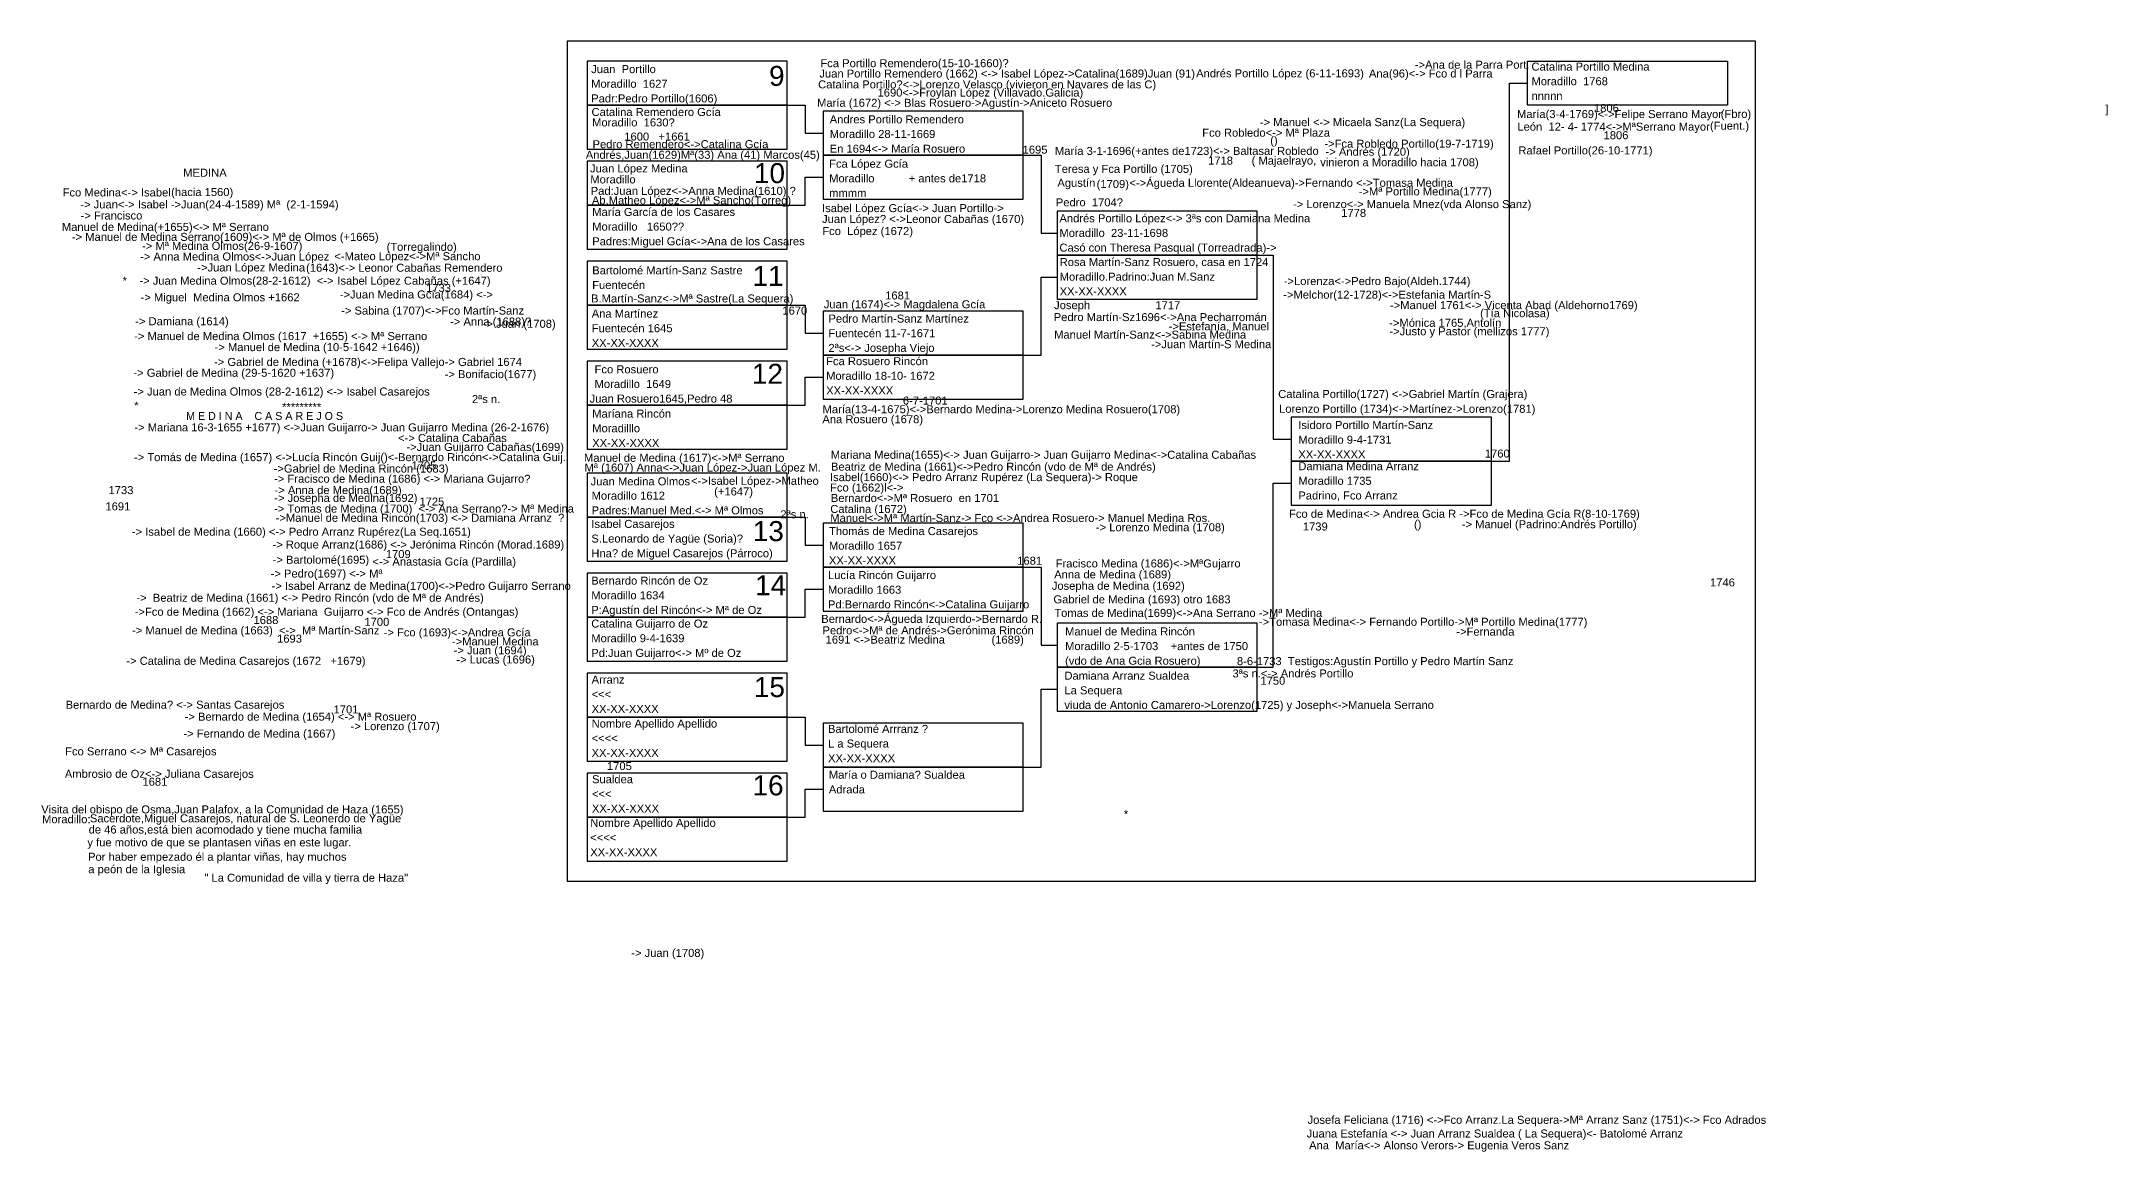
# Model space of a CAD drawing. Header units: millimetres. Extents: x -16844 to 23151, y -8543 to 4892.
# Drawn here: x -132 to 384, y -1058 to -780 of the extents above; entities that cross this region are included whole.
import ezdxf
from ezdxf.enums import TextEntityAlignment as Align

# ---------------------------------------------------------------- set-up
doc = ezdxf.new("R2010")
doc.units = ezdxf.units.MM
doc.layers.add('Guijarro', color=90, linetype='Continuous')
doc.styles.add('Arial', font='arial.ttf', dxfattribs={"height": 0.01})

# ---------------------------------------------------------------- blocks, each defined once
blk = doc.blocks.new('Casilla')
at = {"style": 'Arial'}
for tag, p in [('NOMBRE', (0.88, 8.08)), ('LUGAR_NACIMIENTO', (0.88, 4.42)), ('FECHA', (0.88, 0.75))]:
    blk.add_attdef(tag, p, '', height=2, dxfattribs=at)
blk = doc.blocks.new('Hermanos')
at = {"style": 'Arial'}
blk.add_attdef('NOMBRE', (0, 0), '', height=2, dxfattribs=at)
blk = doc.blocks.new('Hoja inferior')
for points in [[(0, -210), (297, -210), (297, 0), (0, 0)], [(5, -16), (55, -16), (55, -5), (5, -5)], [(240, -5), (290, -5), (290, -16), (240, -16)], [(5, -27), (55, -27), (55, -16), (5, -16)], [(64, -28.5), (114, -28.5), (114, -17.5), (64, -17.5)], [(5, -41), (55, -41), (55, -30), (5, -30)], [(64, -39.5), (114, -39.5), (114, -28.5), (64, -28.5)], [(5, -52), (55, -52), (55, -41), (5, -41)], [(122.5, -53.5), (172.5, -53.5), (172.5, -42.5), (122.5, -42.5)], [(5, -66), (55, -66), (55, -55), (5, -55)], [(122.5, -64.5), (172.5, -64.5), (172.5, -53.5), (122.5, -53.5)], [(5, -77), (55, -77), (55, -66), (5, -66)], [(64, -78.5), (114, -78.5), (114, -67.5), (64, -67.5)], [(5, -91), (55, -91), (55, -80), (5, -80)], [(64, -89.5), (114, -89.5), (114, -78.5), (64, -78.5)], [(5, -102), (55, -102), (55, -91), (5, -91)], [(181, -105), (231, -105), (231, -94), (181, -94)], [(5, -119), (55, -119), (55, -108), (5, -108)], [(181, -116), (231, -116), (231, -105), (181, -105)], [(5, -130), (55, -130), (55, -119), (5, -119)], [(64, -131.5), (114, -131.5), (114, -120.5), (64, -120.5)], [(5, -144), (55, -144), (55, -133), (5, -133)], [(64, -142.5), (114, -142.5), (114, -131.5), (64, -131.5)], [(5, -155), (55, -155), (55, -144), (5, -144)], [(122.5, -156.5), (172.5, -156.5), (172.5, -145.5), (122.5, -145.5)], [(5, -169), (55, -169), (55, -158), (5, -158)], [(122.5, -167.5), (172.5, -167.5), (172.5, -156.5), (122.5, -156.5)], [(5, -180), (55, -180), (55, -169), (5, -169)], [(64, -181.5), (114, -181.5), (114, -170.5), (64, -170.5)], [(5, -194), (55, -194), (55, -183), (5, -183)], [(64, -192.5), (114, -192.5), (114, -181.5), (64, -181.5)], [(5, -205), (55, -205), (55, -194), (5, -194)]]:
    blk.add_lwpolyline(points, close=True)
for points in [[(231, -105), (235.5, -105), (235.5, -10.5), (240, -10.5)], [(55, -16), (59.5, -16), (59.5, -23), (64, -23)], [(114, -28.5), (118.5, -28.5), (118.5, -48), (122.5, -48)], [(55, -41), (59.5, -41), (59.5, -34), (64, -34)], [(172.5, -53.5), (176.5, -53.5), (176.5, -99.5), (181, -99.5)], [(114, -78.5), (118.5, -78.5), (118.5, -59), (122.5, -59)], [(55, -66), (59.5, -66), (59.5, -73), (64, -73)], [(55, -91), (59.5, -91), (59.5, -84), (64, -84)], [(172.5, -156.5), (176.5, -156.5), (176.5, -110.5), (181, -110.5)], [(55, -119), (59.5, -119), (59.5, -126), (64, -126)], [(114, -131.5), (118.5, -131.5), (118.5, -151), (122.5, -151)], [(55, -144), (59.5, -144), (59.5, -137), (64, -137)], [(114, -181.5), (118.5, -181.5), (118.5, -162), (122.5, -162)], [(55, -169), (59.5, -169), (59.5, -176), (64, -176)], [(55, -194), (59.5, -194), (59.5, -187), (64, -187)]]:
    blk.add_lwpolyline(points)

msp = doc.modelspace()

# ---------------------------------------------------------------- block references
for name, p, values in [('Hermanos', (61.85, -786.57), {'NOMBRE': ' Fca Portillo Remendero(15-10-1660)?'}), ('Casilla', (4.46, -796.13), {'NOMBRE': 'Juan  Portillo', 'LUGAR_NACIMIENTO': 'Moradillo  1627', 'FECHA': 'Padr:Pedro Portillo(1606)'}), ('Hermanos', (62.06, -791.87), {'NOMBRE': 'Catalina Portillo?<->Lorenzo Velasco (vivieron en Navares de las C)'}), ('Casilla', (239.45, -795.5), {'NOMBRE': 'Catalina Portillo Medina', 'LUGAR_NACIMIENTO': 'Moradillo  1768', 'FECHA': 'nnnnn'}), ('Hermanos', (76.91, -793.92), {'NOMBRE': '1690<->Froylan López (Villavado.Galicia)'}), ('Hermanos', (5.57, -801.38), {'NOMBRE': 'Moradillo  1630?'}), ('Hermanos', (172.45, -801.31), {'NOMBRE': '-> Manuel <-> Micaela Sanz(La Sequera)'}), ('Hermanos', (236.72, -799.29), {'NOMBRE': 'María(3-4-1769)<->Felipe Serrano Mayor'}), ('Hermanos', (236.81, -802.44), {'NOMBRE': 'León  12- 4- 1774<->MªSerrano Mayor'}), ('Hermanos', (255.95, -797.8), {'NOMBRE': '1806'}), ('Hermanos', (284.94, -802.2), {'NOMBRE': '(Fuent.)'}), ('Hermanos', (287.63, -799.25), {'NOMBRE': '(Fbro)'}), ('Hermanos', (5.68, -806.82), {'NOMBRE': 'Pedro Remendero<->Catalina Gcía'}), ('Hermanos', (12.84, -804.91), {'NOMBRE': ' 1600   +1661'}), ('Hermanos', (158.05, -803.95), {'NOMBRE': 'Fco Robledo<-> Mª Plaza'}), ('Hermanos', (156.41, -805.86), {'NOMBRE': '                        ()'}), ('Hermanos', (188.57, -806.69), {'NOMBRE': '->Fca Robledo Portillo(19-7-1719)'}), ('Hermanos', (258.35, -804.58), {'NOMBRE': '1806'}), ('Hermanos', (3.99, -809.47), {'NOMBRE': 'Andrés,Juan(1629)Mª(33) Ana (41) Marcos(45)'}), ('Casilla', (63.93, -819.78), {'NOMBRE': 'Fca López Gcía ', 'LUGAR_NACIMIENTO': 'Moradillo           + antes de1718', 'FECHA': 'mmmm'}), ('Hermanos', (112.39, -808.19), {'NOMBRE': ' 1695'}), ('Hermanos', (121.23, -808.51), {'NOMBRE': 'María 3-1-1696(+antes de1723)<-> Baltasar Robledo '}), ('Hermanos', (159.52, -810.92), {'NOMBRE': '1718      ( Majaelrayo,              '}), ('Hermanos', (186.76, -811.34), {'NOMBRE': ' vinieron a Moradillo hacia 1708)'}), ('Hermanos', (188.87, -808.7), {'NOMBRE': '-> Andrés (1720)'}), ('Hermanos', (237.05, -808.37), {'NOMBRE': 'Rafael Portillo(26-10-1771)'}), ('Hermanos', (121.23, -813), {'NOMBRE': 'Teresa y Fca Portillo (1705)'}), ('Hermanos', (121.85, -816.48), {'NOMBRE': 'Agustín           <->Águeda Llorente(Aldeanueva)->Fernando <->Tomasa Medina'}), ('Hermanos', (131.66, -816.78), {'NOMBRE': '(1709)'}), ('Hermanos', (-122.33, -821.88), {'NOMBRE': '-> Juan<-> Isabel ->Juan(24-4-1589) Mª  (2-1-1594)'}), ('Hermanos', (-99.64, -818.79), {'NOMBRE': '(hacia 1560)'}), ('Hermanos', (5.52, -820.85), {'NOMBRE': 'Ab.Matheo López<->Mª Sancho(Torreg)'}), ('Hermanos', (111.37, -821.36), {'NOMBRE': '             Pedro  1704?'}), ('Hermanos', (180.74, -821.81), {'NOMBRE': '-> Lorenzo<-> Manuela Mnez(vda Alonso Sanz)'}), ('Hermanos', (197.16, -818.63), {'NOMBRE': '->Mª Portillo Medina(1777)'}), ('Hermanos', (-122.27, -824.66), {'NOMBRE': '-> Francisco'}), ('Casilla', (4.72, -831.85), {'NOMBRE': 'María García de los Casares', 'LUGAR_NACIMIENTO': 'Moradillo   1650??', 'FECHA': 'Padres:Miguel Gcía<->Ana de los Casares'}), ('Hermanos', (192.79, -824.01), {'NOMBRE': '1778'}), ('Hermanos', (-106.91, -832.25), {'NOMBRE': '-> Mª Medina Olmos(26-9-1607)'}), ('Hermanos', (63.09, -828.54), {'NOMBRE': 'Fco  López (1672)'}), ('Casilla', (121.54, -844.37), {'NOMBRE': 'Rosa Martín-Sanz Rosuero, casa en 1724', 'LUGAR_NACIMIENTO': 'Moradillo.Padrino:Juan M.Sanz', 'FECHA': 'XX-XX-XXXX'}), ('Hermanos', (178.42, -841.05), {'NOMBRE': '->Lorenza<->Pedro Bajo(Aldeh.1744)'}), ('Hermanos', (5.31, -845.4), {'NOMBRE': 'B.Martín-Sanz<->Mª Sastre(La Sequera)'}), ('Hermanos', (53.12, -848.44), {'NOMBRE': '1670'}), ('Hermanos', (63.47, -846.86), {'NOMBRE': 'Juan (1674)<-> Magdalena Gcía '}), ('Hermanos', (78.82, -844.65), {'NOMBRE': '1681'}), ('Hermanos', (121.03, -847.08), {'NOMBRE': 'Joseph                     1717'}), ('Hermanos', (204.97, -847.07), {'NOMBRE': '->Manuel 1761<-> Vicenta Abad (Aldehorno1769)'}), ('Casilla', (4.6, -857.26), {'NOMBRE': 'Ana Martínez', 'LUGAR_NACIMIENTO': 'Fuentecén 1645', 'FECHA': 'XX-XX-XXXX'}), ('Casilla', (63.76, -858.51), {'NOMBRE': 'Pedro Martín-Sanz Martínez', 'LUGAR_NACIMIENTO': 'Fuentecén 11-7-1671', 'FECHA': '2ªs<-> Josepha Viejo'}), ('Hermanos', (120.94, -850.06), {'NOMBRE': 'Pedro Martín-Sz1696<->Ana Pecharromán'}), ('Hermanos', (124.82, -852.36), {'NOMBRE': '                                ->Estefanía, Manuel'}), ('Hermanos', (204.77, -851.49), {'NOMBRE': '->Mónica 1765,Antolín'}), ('Hermanos', (204.83, -853.61), {'NOMBRE': '->Justo y Pastor (mellizos 1777)'}), ('Hermanos', (227.49, -849.08), {'NOMBRE': '(Tía Nicolasa)'}), ('Hermanos', (-88.78, -857.57), {'NOMBRE': '-> Manuel de Medina (10-5-1642 +1646))'}), ('Hermanos', (121.04, -854.44), {'NOMBRE': 'Manuel Martín-Sanz<->Sabina Medina'}), ('Hermanos', (145.26, -856.83), {'NOMBRE': '->Juan Martín-S Medina'}), ('Hermanos', (-88.9, -861.27), {'NOMBRE': '-> Gabriel de Medina (+1678)<->Felipa Vallejo-> Gabriel 1674'}), ('Hermanos', (-31.29, -864.33), {'NOMBRE': '-> Bonifacio(1677)'}), ('Casilla', (63.18, -869.16), {'NOMBRE': 'Fca Rosuero Rincón', 'LUGAR_NACIMIENTO': 'Moradillo 18-10- 1672', 'FECHA': 'XX-XX-XXXX'}), ('Hermanos', (177.03, -869.29), {'NOMBRE': 'Catalina Portillo(1727) <->Gabriel Martín (Grajera)'}), ('Hermanos', (-24.46, -870.55), {'NOMBRE': '2ªs n.'}), ('Casilla', (4.72, -882.28), {'NOMBRE': 'Maríana Rincón', 'LUGAR_NACIMIENTO': 'Moradilllo', 'FECHA': 'XX-XX-XXXX'}), ('Hermanos', (63.17, -873.1), {'NOMBRE': 'María(13-4-1675)<->Bernardo Medina->Lorenzo Medina Rosuero(1708)'}), ('Hermanos', (83.23, -870.93), {'NOMBRE': '6-7-1701'}), ('Hermanos', (177.25, -872.99), {'NOMBRE': 'Lorenzo Portillo (1734)<->Martínez->Lorenzo(1781)'}), ('Hermanos', (63.12, -875.59), {'NOMBRE': 'Ana Rosuero (1678)'}), ('Casilla', (181.19, -885.13), {'NOMBRE': 'Isidoro Portillo Martín-Sanz', 'LUGAR_NACIMIENTO': 'Moradillo 9-4-1731', 'FECHA': 'XX-XX-XXXX'}), ('Hermanos', (-42.93, -880.29), {'NOMBRE': '<-> Catalina Cabañas'}), ('Hermanos', (-46.27, -882.53), {'NOMBRE': '       ->Juan Guijarro Cabañas(1699)'}), ('Hermanos', (51.24, -884.49), {'NOMBRE': '                  Mariana Medina(1655)<-> Juan Guijarro-> Juan Guijarro Medina<->Catalina Cabañas'}), ('Hermanos', (228.67, -884.18), {'NOMBRE': '1760'}), ('Hermanos', (-74.01, -887.93), {'NOMBRE': '->Gabriel de Medina Rincón (1683)'}), ('Hermanos', (-39.57, -887.16), {'NOMBRE': '1705'}), ('Hermanos', (65.27, -887.46), {'NOMBRE': 'Beatriz de Medina (1661)<->Pedro Rincón (vdo de Mª de Andrés)'}), ('Casilla', (181.19, -895.42), {'NOMBRE': 'Damiana Medina Arranz', 'LUGAR_NACIMIENTO': 'Moradillo 1735', 'FECHA': 'Padrino, Fco Arranz'}), ('Hermanos', (-115.28, -893.32), {'NOMBRE': '1733'}), ('Hermanos', (-73.87, -895.28), {'NOMBRE': '-> Josepha de Medina(1692)'}), ('Hermanos', (-73.79, -893.31), {'NOMBRE': '-> Anna de Medina(1689)'}), ('Hermanos', (30.3, -891), {'NOMBRE': '<->Isabel López->Matheo'}), ('Hermanos', (30.64, -893.66), {'NOMBRE': '       (+1647)'}), ('Hermanos', (65.05, -892.68), {'NOMBRE': 'Fco (1662)l<-> '}), ('Hermanos', (65.24, -895.3), {'NOMBRE': 'Bernardo<->Mª Rosuero  en 1701'}), ('Hermanos', (-116.06, -897.39), {'NOMBRE': '1691'}), ('Hermanos', (-73.9, -897.95), {'NOMBRE': '-> Tomas de Medina (1700)  <-> Ana Serrano?-> Mª Medina'}), ('Hermanos', (-39.91, -896.19), {'NOMBRE': '   1725'}), ('Hermanos', (52.62, -899.37), {'NOMBRE': '2ªs n.'}), ('Hermanos', (64.32, -898.04), {'NOMBRE': ' Catalina (1672)'}), ('Hermanos', (65.09, -900.3), {'NOMBRE': 'Manuel<->Mª Martín-Sanz-> Fco <->Andrea Rosuero-> Manuel Medina Ros.'}), ('Hermanos', (179.75, -899.24), {'NOMBRE': 'Fco de Medina<-> Andrea Gcia R ->Fco de Medina Gcía R(8-10-1769)'}), ('Hermanos', (131.47, -902.61), {'NOMBRE': '-> Lorenzo Medina (1708)'}), ('Hermanos', (147.5, -902.42), {'NOMBRE': '                                              1739'}), ('Hermanos', (210.97, -901.85), {'NOMBRE': '()             -> Manuel (Padrino:Andrés Portillo)'}), ('Hermanos', (-74.31, -906.93), {'NOMBRE': '-> Roque Arranz(1686) <-> Jerónima Rincón (Morad.1689)'}), ('Hermanos', (-74.28, -910.73), {'NOMBRE': '-> Bartolomé(1695)      '}), ('Hermanos', (-45.98, -909.32), {'NOMBRE': '1709'}), ('Hermanos', (-74.77, -914.19), {'NOMBRE': '-> Pedro(1697) <-> Mª'}), ('Hermanos', (-49.31, -911.19), {'NOMBRE': '<-> Anastasia Gcía (Pardilla)'}), ('Casilla', (4.48, -924.04), {'NOMBRE': 'Bernardo Rincón de Oz', 'LUGAR_NACIMIENTO': 'Moradillo 1634', 'FECHA': 'P:Agustín del Rincón<-> Mª de Oz'}), ('Casilla', (63.63, -922.65), {'NOMBRE': 'Lucía Rincón Guijarro', 'LUGAR_NACIMIENTO': 'Moradillo 1663', 'FECHA': 'Pd:Bernardo Rincón<->Catalina Guijarro'}), ('Hermanos', (111.82, -910.98), {'NOMBRE': '1681'}), ('Hermanos', (119.5, -914.4), {'NOMBRE': '  Anna de Medina (1689)'}), ('Hermanos', (-75.3, -917.27), {'NOMBRE': ' -> Isabel Arranz de Medina(1700)<->Pedro Guijarro Serrano'}), ('Hermanos', (118.9, -917.25), {'NOMBRE': '  Josepha de Medina (1692)'}), ('Hermanos', (119.31, -920.64), {'NOMBRE': '  Gabriel de Medina (1693) otro 1683'}), ('Hermanos', (270.2, -916.41), {'NOMBRE': '                   1746'}), ('Hermanos', (-79.04, -925.81), {'NOMBRE': '1688'}), ('Hermanos', (-51.33, -926.26), {'NOMBRE': '1700'}), ('Hermanos', (62.83, -925.52), {'NOMBRE': 'Bernardo<->Águeda Izquierdo->Bernardo R.'}), ('Hermanos', (119.53, -924.03), {'NOMBRE': '  Tomas de Medina(1699)<->Ana Serrano ->Mª Medina'}), ('Hermanos', (172.22, -926.25), {'NOMBRE': '->Tomasa Medina<-> Fernando Portillo->Mª Portillo Medina(1777)'}), ('Hermanos', (-73.16, -930.46), {'NOMBRE': '1693'}), ('Hermanos', (-50.41, -928.9), {'NOMBRE': '     -> Fco (1693)<->Andrea Gcía'}), ('Hermanos', (-29.46, -931.16), {'NOMBRE': '->Manuel Medina'}), ('Casilla', (4.48, -934.78), {'NOMBRE': 'Catalina Guijarro de Oz', 'LUGAR_NACIMIENTO': 'Moradillo 9-4-1639', 'FECHA': 'Pd:Juan Guijarro<-> Mº de Oz'}), ('Hermanos', (63.15, -928.38), {'NOMBRE': 'Pedro<->Mª de Andrés->Gerónima Rincón                '}), ('Hermanos', (63.93, -930.71), {'NOMBRE': '1691 <->Beatriz Medina               (1689)'}), ('Hermanos', (221.55, -928.7), {'NOMBRE': '->Fernanda'}), ('Hermanos', (-29.04, -933.38), {'NOMBRE': '-> Juan (1694)             '}), ('Hermanos', (-28.37, -935.68), {'NOMBRE': '-> Lucas (1696) '}), ('Hermanos', (151.97, -936.09), {'NOMBRE': '                   8-6-1733  Testigos:Agustín Portillo y Pedro Martín Sanz'}), ('Casilla', (4.57, -948.78), {'NOMBRE': 'Arranz', 'LUGAR_NACIMIENTO': '<<<', 'FECHA': 'XX-XX-XXXX'}), ('Hermanos', (165.61, -939.16), {'NOMBRE': '3ªs n.<-> Andrés Portillo '}), ('Hermanos', (157.84, -940.99), {'NOMBRE': '                   1750'}), ('Hermanos', (-59.03, -948.16), {'NOMBRE': '1701'}), ('Casilla', (4.57, -959.78), {'NOMBRE': 'Nombre Apellido Apellido', 'LUGAR_NACIMIENTO': '<<<<', 'FECHA': 'XX-XX-XXXX'}), ('Hermanos', (-54.79, -952.35), {'NOMBRE': '-> Lorenzo (1707) '}), ('Hermanos', (-106.81, -966.24), {'NOMBRE': '1681'}), ('Casilla', (4.66, -973.7), {'NOMBRE': 'Sualdea', 'LUGAR_NACIMIENTO': '<<<', 'FECHA': 'XX-XX-XXXX'}), ('Casilla', (4.23, -984.61), {'NOMBRE': 'Nombre Apellido Apellido', 'LUGAR_NACIMIENTO': '<<<<', 'FECHA': 'XX-XX-XXXX'}), ('Hermanos', (184.16, -1054.21), {'NOMBRE': 'Juana Estefanía <-> Juan Arranz Sualdea ( La Sequera)<- Batolomé Arranz'}), ('Hermanos', (184.38, -1050.79), {'NOMBRE': 'Josefa Feliciana (1716) <->Fco Arranz.La Sequera->Mª Arranz Sanz (1751)<-> Fco Adrados'}), ('Hermanos', (183.98, -1057.16), {'NOMBRE': ' Ana  María<-> Alonso Verors-> Eugenia Veros Sanz'})]:
    msp.add_blockref(name, p).add_auto_attribs(values)
ref = msp.add_blockref('Hermanos', (211.17, -786.94))
ref.add_attrib('NOMBRE', '->Ana de la Parra Port.', (211.17, -786.94), dxfattribs={"color": 2, "height": 2, "style": 'Arial'})
ref = msp.add_blockref('Hermanos', (62.37, -789.15))
ref.add_attrib('NOMBRE', 'Juan Portillo Remendero (1662) <-> Isabel López->Catalina(1689)Juan (91)                                                        Ana(96)<-> Fco d l Parra', (62.37, -789.15), dxfattribs={"color": 50, "height": 2, "style": 'Arial'})
ref = msp.add_blockref('Hermanos', (155.75, -789.11))
ref.add_attrib('NOMBRE', ' Andrés Portillo López (6-11-1693)', (155.75, -789.11), dxfattribs={"color": 4, "height": 2, "style": 'Arial'})
ref = msp.add_blockref('Hermanos', (61.8, -796.47))
ref.add_attrib('NOMBRE', 'María (1672) <-> Blas Rosuero->Agustín->Aniceto Rosuero', (61.8, -796.47), dxfattribs={"color": 6, "height": 2, "style": 'Arial'})
ref = msp.add_blockref('Casilla', (4.55, -806.85))
ref.add_attrib('NOMBRE', 'Catalina Remendero Gcía', (5.43, -798.77), dxfattribs={"height": 2, "style": 'Arial'})
ref = msp.add_blockref('Casilla', (64.07, -808.7))
ref.add_attrib('NOMBRE', 'Andres Portillo Remendero', (64.95, -800.61), dxfattribs={"color": 3, "height": 2, "style": 'Arial'})
ref.add_attrib('LUGAR_NACIMIENTO', 'Moradillo 28-11-1669', (64.95, -804.28), dxfattribs={"color": 3, "height": 2, "style": 'Arial'})
ref.add_attrib('FECHA', 'En 1694<-> María Rosuero', (64.95, -807.95), dxfattribs={"height": 2, "style": 'Arial'})
ref = msp.add_blockref('Hermanos', (380.65, -798.01))
ref.add_attrib('NOMBRE', '    ]', (380.65, -798.01), dxfattribs={"color": 0, "height": 2, "style": 'Arial'})
ref = msp.add_blockref('Casilla', (4.18, -820.97))
ref.add_attrib('NOMBRE', 'Juan López Medina', (5.06, -812.88), dxfattribs={"height": 2, "style": 'Arial'})
ref = msp.add_blockref('Hermanos', (-97.39, -813.96))
ref.add_attrib('NOMBRE', ' MEDINA', (-97.39, -813.96), dxfattribs={"color": 140, "height": 2, "style": 'Arial'})
ref = msp.add_blockref('Casilla', (4.24, -820.05))
ref.add_attrib('LUGAR_NACIMIENTO', 'Moradillo', (5.12, -815.64), dxfattribs={"height": 2, "style": 'Arial'})
ref = msp.add_blockref('Hermanos', (-126.75, -818.89))
ref.add_attrib('NOMBRE', 'Fco Medina<-> Isabel', (-126.75, -818.89), dxfattribs={"color": 0, "height": 2, "style": 'Arial'})
ref = msp.add_blockref('Casilla', (4.35, -819.25))
ref.add_attrib('FECHA', 'Pad:Juan López<->Anna Medina(1610) ?', (5.23, -818.5), dxfattribs={"height": 2, "style": 'Arial'})
ref = msp.add_blockref('Hermanos', (63.03, -822.81))
ref.add_attrib('NOMBRE', 'Isabel López Gcía<-> Juan Portillo-> ', (63.03, -822.81), dxfattribs={"color": 2, "height": 2, "style": 'Arial'})
ref = msp.add_blockref('Hermanos', (-127.72, -827.51))
ref.add_attrib('NOMBRE', ' Manuel de Medina(+1655)<-> Mª Serrano', (-127.72, -827.51), dxfattribs={"color": 3, "height": 2, "style": 'Arial'})
ref = msp.add_blockref('Hermanos', (63.05, -825.52))
ref.add_attrib('NOMBRE', 'Juan López? <->Leonor Cabañas (1670)', (63.05, -825.52), dxfattribs={"color": 0, "height": 2, "style": 'Arial'})
ref = msp.add_blockref('Casilla', (121.48, -833.43))
ref.add_attrib('NOMBRE', 'Andrés Portillo López<-> 3ªs con Damiana Medina', (122.36, -825.35), dxfattribs={"color": 4, "height": 2, "style": 'Arial'})
ref.add_attrib('LUGAR_NACIMIENTO', 'Moradillo  23-11-1698', (122.36, -829.01), dxfattribs={"height": 2, "style": 'Arial'})
ref.add_attrib('FECHA', 'Casó con Theresa Pasqual (Torreadrada)->', (122.36, -832.68), dxfattribs={"color": 1, "height": 2, "style": 'Arial'})
ref = msp.add_blockref('Hermanos', (-124.44, -830))
ref.add_attrib('NOMBRE', '-> Manuel de Medina Serrano(1609)<-> Mª de Olmos (+1665)', (-124.44, -830), dxfattribs={"color": 3, "height": 2, "style": 'Arial'})
ref = msp.add_blockref('Hermanos', (-47.34, -832.49))
ref.add_attrib('NOMBRE', '  (Torregalindo)', (-47.34, -832.49), dxfattribs={"color": 130, "height": 2, "style": 'Arial'})
ref = msp.add_blockref('Hermanos', (-107.39, -834.91))
ref.add_attrib('NOMBRE', '-> Anna Medina Olmos<->Juan López     ', (-107.39, -834.91), dxfattribs={"color": 7, "height": 2, "style": 'Arial'})
ref = msp.add_blockref('Hermanos', (-93.11, -837.65))
ref.add_attrib('NOMBRE', '->Juan López Medina', (-93.11, -837.65), dxfattribs={"color": 130, "height": 2, "style": 'Arial'})
ref = msp.add_blockref('Hermanos', (-65.9, -837.72))
ref.add_attrib('NOMBRE', '(1643)<-> Leonor Cabañas Remendero', (-65.9, -837.72), dxfattribs={"color": 130, "height": 2, "style": 'Arial'})
ref = msp.add_blockref('Hermanos', (-59.61, -834.83))
ref.add_attrib('NOMBRE', ' <-Mateo López<->Mª Sancho ', (-59.61, -834.83), dxfattribs={"color": 130, "height": 2, "style": 'Arial'})
ref = msp.add_blockref('Casilla', (4.72, -846.45))
ref.add_attrib('NOMBRE', 'Bartolomé Martín-Sanz Sastre', (5.6, -838.37), dxfattribs={"height": 2, "style": 'Arial'})
ref.add_attrib('LUGAR_NACIMIENTO', 'Fuentecén', (5.6, -842.03), dxfattribs={"height": 2, "style": 'Arial'})
ref = msp.add_blockref('Hermanos', (-137.37, -840.95))
ref.add_attrib('NOMBRE', '                                 *    -> Juan Medina Olmos(28-2-1612)  <->   ', (-137.37, -840.95), dxfattribs={"color": 2, "height": 2, "style": 'Arial'})
ref = msp.add_blockref('Hermanos', (-87.58, -840.96))
ref.add_attrib('NOMBRE', '                                      Isabel López Cabañas (+1647)', (-87.58, -840.96), dxfattribs={"color": 130, "height": 2, "style": 'Arial'})
ref = msp.add_blockref('Hermanos', (-35.92, -842.78))
ref.add_attrib('NOMBRE', '1733', (-35.92, -842.78), dxfattribs={"color": 2, "height": 2, "style": 'Arial'})
ref = msp.add_blockref('Hermanos', (-107.27, -845.11))
ref.add_attrib('NOMBRE', '-> Miguel  Medina Olmos +1662', (-107.27, -845.11), dxfattribs={"color": 31, "height": 2, "style": 'Arial'})
ref = msp.add_blockref('Hermanos', (-57.48, -844.4))
ref.add_attrib('NOMBRE', '->Juan Medina Gcía(1684) <->', (-57.48, -844.4), dxfattribs={"color": 2, "height": 2, "style": 'Arial'})
ref = msp.add_blockref('Hermanos', (-88.97, -848.43))
ref.add_attrib('NOMBRE', '                                         -> Sabina (1707)<->Fco Martín-Sanz', (-88.97, -848.43), dxfattribs={"color": 61, "height": 2, "style": 'Arial'})
ref = msp.add_blockref('Hermanos', (173.64, -844.45))
ref.add_attrib('NOMBRE', '      ->Melchor(12-1728)<->Estefania Martín-S', (173.64, -844.45), dxfattribs={"color": 1, "height": 2, "style": 'Arial'})
ref = msp.add_blockref('Hermanos', (-108.62, -851.1))
ref.add_attrib('NOMBRE', '-> Damiana (1614)', (-108.62, -851.1), dxfattribs={"color": 31, "height": 2, "style": 'Arial'})
ref = msp.add_blockref('Hermanos', (-73.38, -851.17))
ref.add_attrib('NOMBRE', '                                                        -> Anna (1688)?', (-73.38, -851.17), dxfattribs={"color": 2, "height": 2, "style": 'Arial'})
ref = msp.add_blockref('Hermanos', (-21.78, -851.73))
ref.add_attrib('NOMBRE', '-> Juan (1708)', (-21.78, -851.73), dxfattribs={"color": 61, "height": 2, "style": 'Arial'})
ref = msp.add_blockref('Hermanos', (-108.88, -854.81))
ref.add_attrib('NOMBRE', '-> Manuel de Medina Olmos (1617  +1655) <-> Mª Serrano', (-108.88, -854.81), dxfattribs={"color": 31, "height": 2, "style": 'Arial'})
ref = msp.add_blockref('Hermanos', (-109.05, -863.98))
ref.add_attrib('NOMBRE', '-> Gabriel de Medina (29-5-1620 +1637)', (-109.05, -863.98), dxfattribs={"color": 31, "height": 2, "style": 'Arial'})
ref = msp.add_blockref('Casilla', (5.31, -871.2))
ref.add_attrib('NOMBRE', 'Fco Rosuero', (6.19, -863.12), dxfattribs={"height": 2, "style": 'Arial'})
ref.add_attrib('LUGAR_NACIMIENTO', 'Moradillo  1649', (6.19, -866.78), dxfattribs={"height": 2, "style": 'Arial'})
ref = msp.add_blockref('Hermanos', (-109, -868.67))
ref.add_attrib('NOMBRE', '-> Juan de Medina Olmos (28-2-1612) <-> Isabel Casarejos', (-109, -868.67), dxfattribs={"color": 3, "height": 2, "style": 'Arial'})
ref = msp.add_blockref('Hermanos', (-137.59, -872.18))
ref.add_attrib('NOMBRE', '                                     *    ', (-137.59, -872.18), dxfattribs={"color": 3, "height": 2, "style": 'Arial'})
ref = msp.add_blockref('Hermanos', (-71.9, -872.51))
ref.add_attrib('NOMBRE', '*********', (-71.9, -872.51), dxfattribs={"color": 3, "height": 2, "style": 'Arial'})
ref = msp.add_blockref('Hermanos', (4.93, -870.44))
ref.add_attrib('NOMBRE', 'Juan Rosuero1645,Pedro 48', (4.93, -870.44), dxfattribs={"color": 1, "height": 2, "style": 'Arial'})
ref = msp.add_blockref('Hermanos', (-108.82, -877.63))
ref.add_attrib('NOMBRE', '-> Mariana 16-3-1655 +1677) <->Juan Guijarro-> Juan Guijarro Medina (26-2-1676)', (-108.82, -877.63), dxfattribs={"color": 140, "height": 2, "style": 'Arial'})
ref = msp.add_blockref('Hermanos', (-95.9, -874.78))
ref.add_attrib('NOMBRE', 'M E D I N A    C A S A R E J O S', (-95.9, -874.78), dxfattribs={"color": 4, "height": 2})
ref = msp.add_blockref('Hermanos', (-108.92, -885.08))
ref.add_attrib('NOMBRE', '-> Tomás de Medina (1657) <->Lucía Rincón Guij()<-Bernardo Rincón<->Catalina Guij.', (-108.92, -885.08), dxfattribs={"color": 3, "height": 2, "style": 'Arial'})
ref = msp.add_blockref('Hermanos', (-0.34, -885.25))
ref.add_attrib('NOMBRE', '     Manuel de Medina (1617)<->Mª Serrano', (-0.34, -885.25), dxfattribs={"color": 62, "height": 2, "style": 'Arial'})
ref = msp.add_blockref('Hermanos', (2.91, -887.67))
ref.add_attrib('NOMBRE', ' Mª (1607) Anna<->Juan López->Juan López M.', (2.91, -887.67), dxfattribs={"color": 62, "height": 2, "style": 'Arial'})
ref = msp.add_blockref('Hermanos', (65.01, -890.08))
ref.add_attrib('NOMBRE', 'Isabel(1660)<-> Pedro Arranz Rupérez (La Sequera)-> Roque', (65.01, -890.08), dxfattribs={"color": 40, "height": 2, "style": 'Arial'})
ref = msp.add_blockref('Hermanos', (-73.9, -890.47))
ref.add_attrib('NOMBRE', '-> Fracisco de Medina (1686) <-> Mariana Gujarro?', (-73.9, -890.47), dxfattribs={"color": 1, "height": 2, "style": 'Arial'})
ref = msp.add_blockref('Hermanos', (5.2, -891.13))
ref.add_attrib('NOMBRE', 'Juan Medina Olmos', (5.2, -891.13), dxfattribs={"color": 3, "height": 2, "style": 'Arial'})
ref = msp.add_blockref('Casilla', (4.57, -899.13))
ref.add_attrib('LUGAR_NACIMIENTO', 'Moradillo 1612', (5.45, -894.71), dxfattribs={"height": 2, "style": 'Arial'})
ref.add_attrib('FECHA', 'Padres:Manuel Med.<-> Mª Olmos', (5.45, -898.38), dxfattribs={"height": 2, "style": 'Arial'})
ref = msp.add_blockref('Hermanos', (-74.29, -900.25))
ref.add_attrib('NOMBRE', ' ->Manuel de Medina Rincón(1703) <-> Damiana Arranz  ?', (-74.29, -900.25), dxfattribs={"color": 3, "height": 2, "style": 'Arial'})
ref = msp.add_blockref('Hermanos', (-109.45, -903.72))
ref.add_attrib('NOMBRE', '-> Isabel de Medina (1660) <-> Pedro Arranz Rupérez(La Seq.1651)', (-109.45, -903.72), dxfattribs={"color": 140, "height": 2, "style": 'Arial'})
ref = msp.add_blockref('Casilla', (4.51, -909.86))
ref.add_attrib('NOMBRE', 'Isabel Casarejos  ', (5.39, -901.77), dxfattribs={"color": 254, "height": 2, "style": 'Arial'})
ref.add_attrib('LUGAR_NACIMIENTO', 'S.Leonardo de Yagüe (Soria)?', (5.39, -905.44), dxfattribs={"height": 2, "style": 'Arial'})
ref.add_attrib('FECHA', 'Hna? de Miguel Casarejos (Párroco)', (5.39, -909.11), dxfattribs={"height": 2, "style": 'Arial'})
ref = msp.add_blockref('Casilla', (63.88, -911.65))
ref.add_attrib('NOMBRE', 'Thomás de Medina Casarejos', (64.76, -903.57), dxfattribs={"color": 3, "height": 2, "style": 'Arial'})
ref.add_attrib('LUGAR_NACIMIENTO', 'Moradillo 1657', (64.76, -907.23), dxfattribs={"height": 2, "style": 'Arial'})
ref.add_attrib('FECHA', 'XX-XX-XXXX', (64.76, -910.9), dxfattribs={"height": 2, "style": 'Arial'})
ref = msp.add_blockref('Hermanos', (119.17, -911.66))
ref.add_attrib('NOMBRE', '   Fracisco Medina (1686)<->MªGujarro ', (119.08, -911.66), dxfattribs={"height": 2, "style": 'Arial'})
ref = msp.add_blockref('Hermanos', (-108.32, -920.24))
ref.add_attrib('NOMBRE', '->  Beatriz de Medina (1661) <-> Pedro Rincón (vdo de Mª de Andrés)', (-108.32, -920.24), dxfattribs={"color": 140, "height": 2, "style": 'Arial'})
ref = msp.add_blockref('Hermanos', (-108.74, -923.74))
ref.add_attrib('NOMBRE', '->Fco de Medina (1662) <-> Mariana  Guijarro <-> Fco de Andrés (Ontangas)', (-108.74, -923.74), dxfattribs={"color": 1, "height": 2, "style": 'Arial'})
ref = msp.add_blockref('Hermanos', (-109.4, -928.39))
ref.add_attrib('NOMBRE', '-> Manuel de Medina (1663)  <->  Mª Martín-Sanz     ', (-109.4, -928.39), dxfattribs={"color": 140, "height": 2, "style": 'Arial'})
ref = msp.add_blockref('Casilla', (122.89, -936.74))
ref.add_attrib('NOMBRE', 'Manuel de Medina Rincón', (123.77, -928.66), dxfattribs={"color": 3, "height": 2, "style": 'Arial'})
ref.add_attrib('LUGAR_NACIMIENTO', 'Moradillo 2-5-1703    +antes de 1750', (123.77, -932.33), dxfattribs={"height": 2, "style": 'Arial'})
ref.add_attrib('FECHA', '(vdo de Ana Gcia Rosuero)', (123.77, -935.99), dxfattribs={"height": 2, "style": 'Arial'})
ref = msp.add_blockref('Hermanos', (-110.84, -936.01))
ref.add_attrib('NOMBRE', '-> Catalina de Medina Casarejos (1672   +1679)  ', (-110.84, -936.01), dxfattribs={"color": 140, "height": 2, "style": 'Arial'})
ref = msp.add_blockref('Casilla', (122.73, -947.8))
ref.add_attrib('NOMBRE', 'Damiana Arranz Sualdea', (123.61, -939.72), dxfattribs={"color": 0, "height": 2, "style": 'Arial'})
ref.add_attrib('LUGAR_NACIMIENTO', 'La Sequera', (123.61, -943.39), dxfattribs={"height": 2, "style": 'Arial'})
ref.add_attrib('FECHA', 'viuda de Antonio Camarero->Lorenzo(1725) y Joseph<->Manuela Serrano', (123.61, -947.05), dxfattribs={"height": 2, "style": 'Arial'})
ref = msp.add_blockref('Hermanos', (-126, -946.99))
ref.add_attrib('NOMBRE', 'Bernardo de Medina? <-> Santas Casarejos', (-126, -946.99), dxfattribs={"color": 181, "height": 2, "style": 'Arial'})
ref = msp.add_blockref('Hermanos', (-96.26, -949.97))
ref.add_attrib('NOMBRE', '-> Bernardo de Medina (1654) <-> Mª Rosuero', (-96.26, -949.97), dxfattribs={"color": 191, "height": 2, "style": 'Arial'})
ref = msp.add_blockref('Hermanos', (-96.56, -954.2))
ref.add_attrib('NOMBRE', '-> Fernando de Medina (1667)', (-96.56, -954.2), dxfattribs={"color": 181, "height": 2, "style": 'Arial'})
ref = msp.add_blockref('Casilla', (63.66, -961.11))
ref.add_attrib('NOMBRE', 'Bartolomé Arrranz ?', (64.53, -953.03), dxfattribs={"color": 213, "height": 2, "style": 'Arial'})
ref.add_attrib('LUGAR_NACIMIENTO', 'L a Sequera ', (64.53, -956.69), dxfattribs={"height": 2, "style": 'Arial'})
ref.add_attrib('FECHA', 'XX-XX-XXXX', (64.53, -960.36), dxfattribs={"height": 2, "style": 'Arial'})
ref = msp.add_blockref('Hermanos', (-126.12, -958.65))
ref.add_attrib('NOMBRE', 'Fco Serrano <-> Mª Casarejos', (-126.12, -958.65), dxfattribs={"color": 181, "height": 2, "style": 'Arial'})
ref = msp.add_blockref('Hermanos', (9.28, -962.32))
ref.add_attrib('NOMBRE', '1705', (9.28, -962.32), dxfattribs={"color": 254, "height": 2, "style": 'Arial'})
ref = msp.add_blockref('Hermanos', (-126.2, -964.27))
ref.add_attrib('NOMBRE', 'Ambrosio de Oz<-> Juliana Casarejos', (-126.2, -964.27), dxfattribs={"color": 181, "height": 2, "style": 'Arial'})
ref = msp.add_blockref('Casilla', (63.87, -968.92))
ref.add_attrib('LUGAR_NACIMIENTO', 'María o Damiana? Sualdea', (64.74, -964.5), dxfattribs={"height": 2, "style": 'Arial'})
ref.add_attrib('FECHA', 'Adrada', (64.74, -968.17), dxfattribs={"height": 2, "style": 'Arial'})
ref = msp.add_blockref('Hermanos', (-132.09, -973.16))
ref.add_attrib('NOMBRE', 'Visita del obispo de Osma,Juan Palafox, a la Comunidad de Haza (1655)', (-132.09, -973.16), dxfattribs={"color": 3, "height": 2, "style": 'Arial'})
ref = msp.add_blockref('Hermanos', (-131.89, -975.62))
ref.add_attrib('NOMBRE', 'Moradillo:', (-131.89, -975.62), dxfattribs={"color": 3, "height": 2, "style": 'Arial'})
ref = msp.add_blockref('Hermanos', (-119.94, -975.39))
ref.add_attrib('NOMBRE', 'Sacerdote,Miguel Casarejos, natural de S. Leonerdo de Yagüe', (-119.94, -975.39), dxfattribs={"color": 3, "height": 2, "style": 'Arial'})
ref = msp.add_blockref('Hermanos', (138.46, -974.33))
ref.add_attrib('NOMBRE', '*', (138.46, -974.33), dxfattribs={"color": 3, "height": 2, "style": 'Arial'})
ref = msp.add_blockref('Hermanos', (-120.56, -981.41))
ref.add_attrib('NOMBRE', 'y fue motivo de que se plantasen viñas en este lugar.', (-120.56, -981.41), dxfattribs={"color": 3, "height": 2, "style": 'Arial'})
ref = msp.add_blockref('Hermanos', (-120.25, -978.2))
ref.add_attrib('NOMBRE', 'de 46 años,está bien acomodado y tiene mucha familia', (-120.25, -978.2), dxfattribs={"color": 3, "height": 2, "style": 'Arial'})
ref = msp.add_blockref('Hermanos', (-186.32, -988.12))
ref.add_attrib('NOMBRE', '                                                                                     a peón de la Iglesia           ', (-186.32, -988.12), dxfattribs={"color": 3, "height": 2, "style": 'Arial'})
ref = msp.add_blockref('Hermanos', (-121.18, -985.01))
ref.add_attrib('NOMBRE', ' Por haber empezado él a plantar viñas, hay muchos ', (-121.18, -985.01), dxfattribs={"color": 3, "height": 2, "style": 'Arial'})
ref = msp.add_blockref('Hermanos', (-164.27, -990.25))
ref.add_attrib('NOMBRE', '                                                                                              " La Comunidad de villa y tierra de Haza"', (-164.27, -990.25), dxfattribs={"color": 3, "height": 2, "style": 'Arial'})
ref = msp.add_blockref('Hermanos', (15.35, -1009.05))
ref.add_attrib('NOMBRE', '-> Juan (1708)', (15.35, -1009.05), dxfattribs={"color": 61, "height": 2, "style": 'Arial'})
at = {"layer": 'Guijarro'}
msp.add_blockref('Hoja inferior', (-0.69, -780.09), dxfattribs=at)

# ---------------------------------------------------------------- texts
at = {"style": 'Arial'}
for s, p in [('9', (53.67, -791.25)), ('10', (53.78, -815.56)), ('11', (53.42, -841.25)), ('12', (53.27, -865.74)), ('13', (53.49, -905.07)), ('14', (54.07, -918.6)), ('15', (53.76, -944.08)), ('16', (53.42, -968.65))]:
    msp.add_text(s, height=5, dxfattribs=at).set_placement(p, align=Align.RIGHT)

doc.saveas('drawing.dxf')
